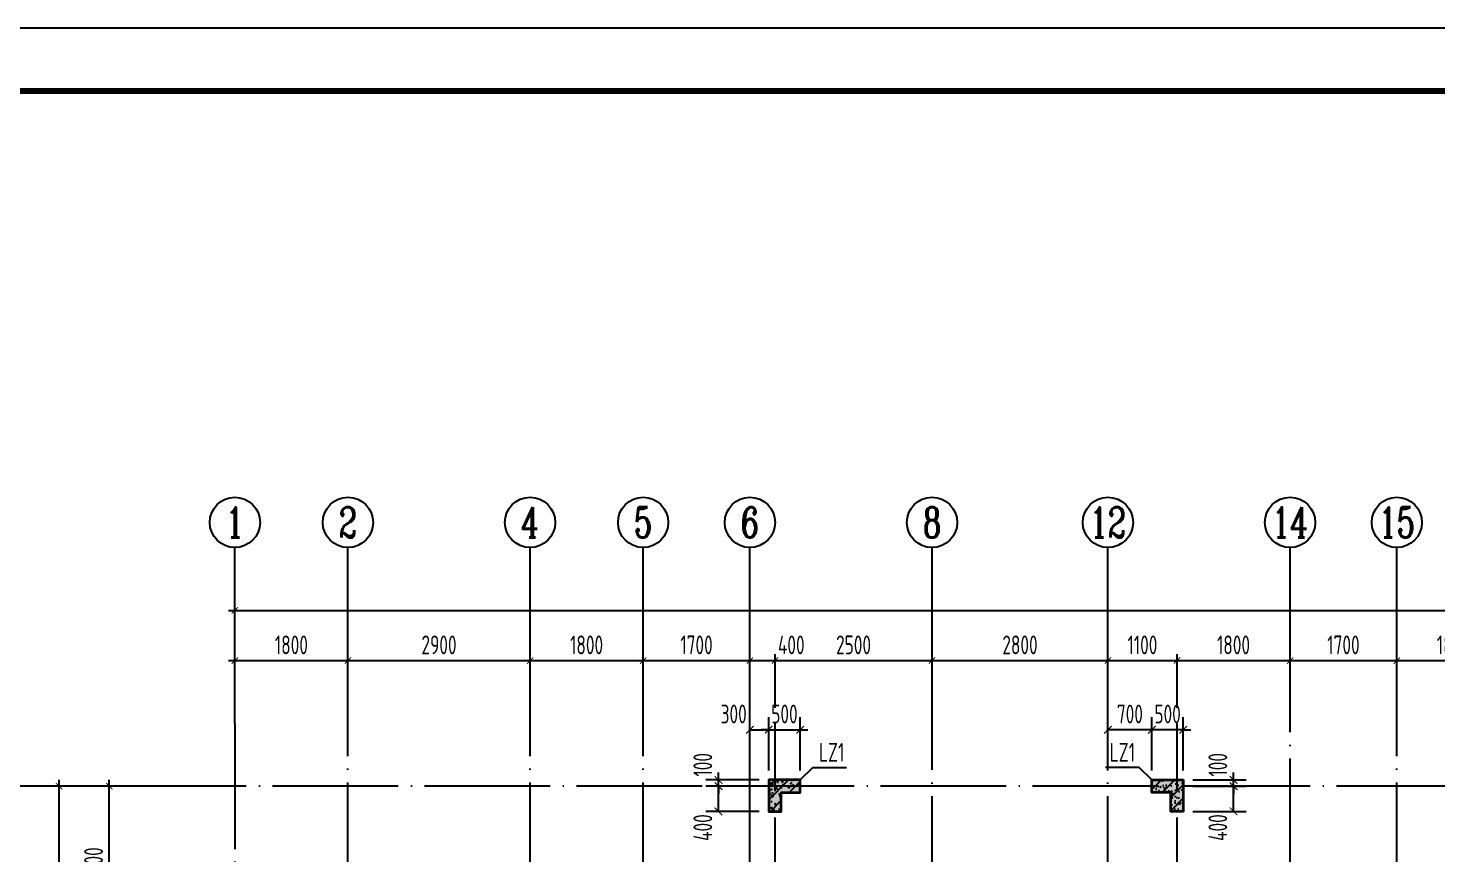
# Model space of a CAD drawing. Extents: x -1307975 to -76406, y -96289 to 379359.
# Drawn here: x -974486 to -952058, y 295174 to 308318 of the extents above; entities that cross this region are included whole.
import ezdxf
from ezdxf.enums import TextEntityAlignment as Align

# ---------------------------------------------------------------- set-up
doc = ezdxf.new("R2010")
doc.units = 0
doc.header["$LTSCALE"] = 1000
doc.linetypes.add('DOTE', pattern=[2.42, 2, -0.2, 0.02, -0.2])
doc.layers.get('0').update_dxf_attribs({"linetype": 'CONTINUOUS'})
doc.layers.get('DEFPOINTS').update_dxf_attribs({"linetype": 'CONTINUOUS'})
for name, color, linetype in [('-TK', 7, 'CONTINUOUS'), ('A-AXIS', 1, 'CONTINUOUS'), ('A-DOTE', 10, 'DOTE'), ('AXIS_NUM', 7, 'CONTINUOUS'), ('COLU_DE_TEXT', 7, 'CONTINUOUS'), ('LABEL', 1, 'CONTINUOUS'), ('S-Q墙标注', 3, 'CONTINUOUS'), ('S-X详图填充', 252, 'CONTINUOUS'), ('S-X详图实线', 4, 'CONTINUOUS'), ('S-Y一般标注', 3, 'CONTINUOUS'), ('S-Z柱填充', 252, 'CONTINUOUS'), ('S-Z柱实线', 6, 'CONTINUOUS')]:
    doc.layers.add(name, color=color, linetype=linetype)
doc.styles.add('TSSD_Axis', font='complex.shx', dxfattribs={"width": 0.7, "bigfont": 'hztxt.shx'})
doc.styles.add('TSSD_DIMENSION', font='Tssdeng.shx', dxfattribs={"width": 0.7, "bigfont": 'tssdchn.shx'})
doc.styles.add('TSSD_REIN', font='tssdeng.shx', dxfattribs={"width": 0.7, "height": 300, "bigfont": 'tssdchn.shx'})
doc.styles.add('结构文字', font='zstxt.shx', dxfattribs={"width": 0.7, "bigfont": 'zshz.shx'})
doc.dimstyles.new('STRUCK', dxfattribs={"dimtxt": 400, "dimasz": 121, "dimexe": 200, "dimexo": 150, "dimgap": 115, "dimtad": 1, "dimdec": 0, "dimdsep": 46, "dimtxsty": '结构文字', "dimblk": 'ARCHTICK', "dimcen": 400, "dimclrd": 3, "dimclre": 3, "dimclrt": 7, "dimadec": 0, "dimazin": 0, "dimtfac": 1, "dimtdec": 0, "dimtix": 1, "dimtmove": 2, "dimatfit": 3, "dimldrblk": '_DIMX', "dimfxl": 1, "dimtolj": 1, "dimtzin": 0, "dimarcsym": 0})
doc.dimstyles.new('TSSD_100_100', dxfattribs={"dimtxt": 300, "dimasz": 100, "dimexe": 100, "dimexo": 250, "dimgap": 100, "dimtad": 1, "dimdec": 0, "dimzin": 0, "dimdsep": 46, "dimtxsty": 'TSSD_DIMENSION', "dimblk": 'ARCHTICK', "dimcen": 0, "dimdle": 100, "dimclrt": 7, "dimadec": 0, "dimazin": 0, "dimtfac": 1, "dimtdec": 0, "dimtix": 1, "dimtmove": 2, "dimatfit": 3, "dimldrblk": 'ARCHTICK', "dimfxl": 1, "dimtolj": 1, "dimtzin": 0, "dimarcsym": 0})
pattern_1 = [(50, (-985471.9, 140464.72), (215.17805, -18.82564), [22.5, -247.5]), (355, (-985471.9, 140464.72), (-41.6254, 225.65764), [18, -198]), (100.4514, (-985453.97, 140463.15), (173.55281, 206.83186), [19.12206, -210.34263]), (46.1842, (-985471.9, 140524.72), (320.1723, -49.6557), [33.75, -371.25]), (96.6356, (-985445.22, 140520.58), (280.3988, 292.23536), [28.6831, -315.5139]), (351.1842, (-985471.9, 140524.72), (280.3986, 292.2356), [27, -297]), (21, (-985441.9, 140509.72), (179.07212, -120.78567), [22.5, -247.5]), (326, (-985441.9, 140509.72), (72.9946, 217.545), [18, -198]), (71.4514, (-985426.97, 140499.66), (252.0668, 96.75915), [19.12206, -210.34263]), (37.5, (-985471.9, 140464.72), (3.647957, 99.868156), [0, -195.6, 0, -201, 0, -198.75]), (7.5, (-985471.9, 140464.72), (78.92086, 118.32351), [0, -114.6, 0, -191.1, 0, -75.75]), (327.5, (-985538.8, 140464.72), (160.14673, -6.76646), [0, -75, 0, -234, 0, -310.5]), (317.5, (-985568.8, 140464.72), (174.95585, 30.0315), [0, -97.5, 0, -155.4, 0, -220.5]), (45, (-985471.9, 140464.72), (-106.06602, 106.06602), [])]

# ---------------------------------------------------------------- blocks, each defined once
blk = doc.blocks.new('ts_axno')
at = {"color": 0, "linetype": 'ByBlock', "lineweight": -2}
blk.add_circle((0, 0), 0.5, dxfattribs=at)
at = {"color": 0, "linetype": 'ByBlock', "lineweight": -2, "style": 'TSSD_Axis', "width": 0.7}
blk.add_attdef('A', text='', height=0.6, dxfattribs=at).set_placement((0, 0), align=Align.MIDDLE_CENTER)
blk = doc.blocks.new('_ArchTick')
at = {"color": 0, "linetype": 'ByBlock', "const_width": 0.15}
blk.add_lwpolyline([(-0.5, -0.5), (0.5, 0.5)], dxfattribs=at)
blk = doc.blocks.new('*D190')
at = {"layer": 'DEFPOINTS', "color": 0, "transparency": 16777216}
for p in [(6400, 22100), (4600, 21100), (6400, 21100)]:
    blk.add_point(p, dxfattribs=at)
at = {"layer": 'S-Y一般标注', "color": 0, "lineweight": -2, "transparency": 16777216}
for p, q in [((4500, 22100), (6500, 22100)), ((4600, 21350), (4600, 22200)), ((6400, 21350), (6400, 22200))]:
    blk.add_line(p, q, dxfattribs=at)
at = {"layer": 'S-Y一般标注', "color": 0, "lineweight": -2, "transparency": 16777216, "xscale": 100, "yscale": 100, "zscale": 100, "rotation": 180}
blk.add_blockref('_ArchTick', (4600, 22100), dxfattribs=at)
at = {"layer": 'S-Y一般标注', "color": 0, "lineweight": -2, "transparency": 16777216, "xscale": 100, "yscale": 100, "zscale": 100}
blk.add_blockref('_ArchTick', (6400, 22100), dxfattribs=at)
at = {"layer": 'S-Y一般标注', "color": 7, "transparency": 16777216, "insert": (5500, 22350), "char_height": 300, "attachment_point": 5, "style": 'TSSD_DIMENSION'}
blk.add_mtext('\\A1;1800', dxfattribs=at)
blk = doc.blocks.new('*D191')
at = {"layer": 'DEFPOINTS', "color": 0, "transparency": 16777216}
for p in [(9300, 22100), (6400, 21100), (9300, 21100)]:
    blk.add_point(p, dxfattribs=at)
at = {"layer": 'S-Y一般标注', "color": 0, "lineweight": -2, "transparency": 16777216}
for p, q in [((6300, 22100), (9400, 22100)), ((6400, 21350), (6400, 22200)), ((9300, 21350), (9300, 22200))]:
    blk.add_line(p, q, dxfattribs=at)
at = {"layer": 'S-Y一般标注', "color": 0, "lineweight": -2, "transparency": 16777216, "xscale": 100, "yscale": 100, "zscale": 100, "rotation": 180}
blk.add_blockref('_ArchTick', (6400, 22100), dxfattribs=at)
at = {"layer": 'S-Y一般标注', "color": 0, "lineweight": -2, "transparency": 16777216, "xscale": 100, "yscale": 100, "zscale": 100}
blk.add_blockref('_ArchTick', (9300, 22100), dxfattribs=at)
at = {"layer": 'S-Y一般标注', "color": 7, "transparency": 16777216, "insert": (7850, 22350), "char_height": 300, "attachment_point": 5, "style": 'TSSD_DIMENSION'}
blk.add_mtext('\\A1;2900', dxfattribs=at)
blk = doc.blocks.new('*D192')
at = {"layer": 'DEFPOINTS', "color": 0, "transparency": 16777216}
for p in [(11100, 22100), (9300, 21100), (11100, 21100)]:
    blk.add_point(p, dxfattribs=at)
at = {"layer": 'S-Y一般标注', "color": 0, "lineweight": -2, "transparency": 16777216}
for p, q in [((9200, 22100), (11200, 22100)), ((9300, 21350), (9300, 22200)), ((11100, 21350), (11100, 22200))]:
    blk.add_line(p, q, dxfattribs=at)
at = {"layer": 'S-Y一般标注', "color": 0, "lineweight": -2, "transparency": 16777216, "xscale": 100, "yscale": 100, "zscale": 100, "rotation": 180}
blk.add_blockref('_ArchTick', (9300, 22100), dxfattribs=at)
at = {"layer": 'S-Y一般标注', "color": 0, "lineweight": -2, "transparency": 16777216, "xscale": 100, "yscale": 100, "zscale": 100}
blk.add_blockref('_ArchTick', (11100, 22100), dxfattribs=at)
at = {"layer": 'S-Y一般标注', "color": 7, "transparency": 16777216, "insert": (10200, 22350), "char_height": 300, "attachment_point": 5, "style": 'TSSD_DIMENSION'}
blk.add_mtext('\\A1;1800', dxfattribs=at)
blk = doc.blocks.new('*D193')
at = {"layer": 'DEFPOINTS', "color": 0, "transparency": 16777216}
for p in [(12800, 22100), (11100, 21100), (12800, 21100)]:
    blk.add_point(p, dxfattribs=at)
at = {"layer": 'S-Y一般标注', "color": 0, "lineweight": -2, "transparency": 16777216}
for p, q in [((11000, 22100), (12900, 22100)), ((11100, 21350), (11100, 22200)), ((12800, 21350), (12800, 22200))]:
    blk.add_line(p, q, dxfattribs=at)
at = {"layer": 'S-Y一般标注', "color": 0, "lineweight": -2, "transparency": 16777216, "xscale": 100, "yscale": 100, "zscale": 100, "rotation": 180}
blk.add_blockref('_ArchTick', (11100, 22100), dxfattribs=at)
at = {"layer": 'S-Y一般标注', "color": 0, "lineweight": -2, "transparency": 16777216, "xscale": 100, "yscale": 100, "zscale": 100}
blk.add_blockref('_ArchTick', (12800, 22100), dxfattribs=at)
at = {"layer": 'S-Y一般标注', "color": 7, "transparency": 16777216, "insert": (11950, 22350), "char_height": 300, "attachment_point": 5, "style": 'TSSD_DIMENSION'}
blk.add_mtext('\\A1;1700', dxfattribs=at)
blk = doc.blocks.new('*D194')
at = {"layer": 'DEFPOINTS', "color": 0, "transparency": 16777216}
for p in [(13200, 22100), (12800, 21100), (13200, 21100)]:
    blk.add_point(p, dxfattribs=at)
at = {"layer": 'S-Y一般标注', "color": 0, "lineweight": -2, "transparency": 16777216}
for p, q in [((12700, 22100), (13300, 22100)), ((12800, 21350), (12800, 22200)), ((13200, 21350), (13200, 22200))]:
    blk.add_line(p, q, dxfattribs=at)
at = {"layer": 'S-Y一般标注', "color": 0, "lineweight": -2, "transparency": 16777216, "xscale": 100, "yscale": 100, "zscale": 100, "rotation": 180}
blk.add_blockref('_ArchTick', (12800, 22100), dxfattribs=at)
at = {"layer": 'S-Y一般标注', "color": 0, "lineweight": -2, "transparency": 16777216, "xscale": 100, "yscale": 100, "zscale": 100}
blk.add_blockref('_ArchTick', (13200, 22100), dxfattribs=at)
at = {"layer": 'S-Y一般标注', "color": 7, "transparency": 16777216, "insert": (13458, 22350), "char_height": 300, "attachment_point": 5, "style": 'TSSD_DIMENSION'}
blk.add_mtext('\\A1;400', dxfattribs=at)
blk = doc.blocks.new('*D195')
at = {"layer": 'DEFPOINTS', "color": 0, "transparency": 16777216}
for p in [(18500, 22100), (15700, 21100), (18500, 21100)]:
    blk.add_point(p, dxfattribs=at)
at = {"layer": 'S-Y一般标注', "color": 0, "lineweight": -2, "transparency": 16777216}
for p, q in [((15600, 22100), (18600, 22100)), ((15700, 21350), (15700, 22200)), ((18500, 21350), (18500, 22200))]:
    blk.add_line(p, q, dxfattribs=at)
at = {"layer": 'S-Y一般标注', "color": 0, "lineweight": -2, "transparency": 16777216, "xscale": 100, "yscale": 100, "zscale": 100, "rotation": 180}
blk.add_blockref('_ArchTick', (15700, 22100), dxfattribs=at)
at = {"layer": 'S-Y一般标注', "color": 0, "lineweight": -2, "transparency": 16777216, "xscale": 100, "yscale": 100, "zscale": 100}
blk.add_blockref('_ArchTick', (18500, 22100), dxfattribs=at)
at = {"layer": 'S-Y一般标注', "color": 7, "transparency": 16777216, "insert": (17100, 22350), "char_height": 300, "attachment_point": 5, "style": 'TSSD_DIMENSION'}
blk.add_mtext('\\A1;2800', dxfattribs=at)
blk = doc.blocks.new('*D196')
at = {"layer": 'DEFPOINTS', "color": 0, "transparency": 16777216}
for p in [(19600, 22100), (18500, 21100), (19600, 21100)]:
    blk.add_point(p, dxfattribs=at)
at = {"layer": 'S-Y一般标注', "color": 0, "lineweight": -2, "transparency": 16777216}
for p, q in [((18400, 22100), (19700, 22100)), ((18500, 21350), (18500, 22200)), ((19600, 21350), (19600, 22200))]:
    blk.add_line(p, q, dxfattribs=at)
at = {"layer": 'S-Y一般标注', "color": 0, "lineweight": -2, "transparency": 16777216, "xscale": 100, "yscale": 100, "zscale": 100, "rotation": 180}
blk.add_blockref('_ArchTick', (18500, 22100), dxfattribs=at)
at = {"layer": 'S-Y一般标注', "color": 0, "lineweight": -2, "transparency": 16777216, "xscale": 100, "yscale": 100, "zscale": 100}
blk.add_blockref('_ArchTick', (19600, 22100), dxfattribs=at)
at = {"layer": 'S-Y一般标注', "color": 7, "transparency": 16777216, "insert": (19050, 22350), "char_height": 300, "attachment_point": 5, "style": 'TSSD_DIMENSION'}
blk.add_mtext('\\A1;1100', dxfattribs=at)
blk = doc.blocks.new('*D197')
at = {"layer": 'DEFPOINTS', "color": 0, "transparency": 16777216}
for p in [(23100, 22100), (21400, 21100), (23100, 21100)]:
    blk.add_point(p, dxfattribs=at)
at = {"layer": 'S-Y一般标注', "color": 0, "lineweight": -2, "transparency": 16777216}
for p, q in [((21300, 22100), (23200, 22100)), ((21400, 21350), (21400, 22200)), ((23100, 21350), (23100, 22200))]:
    blk.add_line(p, q, dxfattribs=at)
at = {"layer": 'S-Y一般标注', "color": 0, "lineweight": -2, "transparency": 16777216, "xscale": 100, "yscale": 100, "zscale": 100, "rotation": 180}
blk.add_blockref('_ArchTick', (21400, 22100), dxfattribs=at)
at = {"layer": 'S-Y一般标注', "color": 0, "lineweight": -2, "transparency": 16777216, "xscale": 100, "yscale": 100, "zscale": 100}
blk.add_blockref('_ArchTick', (23100, 22100), dxfattribs=at)
at = {"layer": 'S-Y一般标注', "color": 7, "transparency": 16777216, "insert": (22250, 22350), "char_height": 300, "attachment_point": 5, "style": 'TSSD_DIMENSION'}
blk.add_mtext('\\A1;1700', dxfattribs=at)
blk = doc.blocks.new('*D198')
at = {"layer": 'DEFPOINTS', "color": 0, "transparency": 16777216}
for p in [(24900, 22100), (23100, 21100), (24900, 21100)]:
    blk.add_point(p, dxfattribs=at)
at = {"layer": 'S-Y一般标注', "color": 0, "lineweight": -2, "transparency": 16777216}
for p, q in [((23000, 22100), (25000, 22100)), ((23100, 21350), (23100, 22200)), ((24900, 21350), (24900, 22200))]:
    blk.add_line(p, q, dxfattribs=at)
at = {"layer": 'S-Y一般标注', "color": 0, "lineweight": -2, "transparency": 16777216, "xscale": 100, "yscale": 100, "zscale": 100, "rotation": 180}
blk.add_blockref('_ArchTick', (23100, 22100), dxfattribs=at)
at = {"layer": 'S-Y一般标注', "color": 0, "lineweight": -2, "transparency": 16777216, "xscale": 100, "yscale": 100, "zscale": 100}
blk.add_blockref('_ArchTick', (24900, 22100), dxfattribs=at)
at = {"layer": 'S-Y一般标注', "color": 7, "transparency": 16777216, "insert": (24000, 22350), "char_height": 300, "attachment_point": 5, "style": 'TSSD_DIMENSION'}
blk.add_mtext('\\A1;1800', dxfattribs=at)
blk = doc.blocks.new('*D212')
at = {"layer": 'DEFPOINTS', "color": 0, "transparency": 16777216}
for p in [(54600, 22900), (4600, 21100), (54600, 21100)]:
    blk.add_point(p, dxfattribs=at)
at = {"layer": 'S-Y一般标注', "color": 0, "lineweight": -2, "transparency": 16777216}
for p, q in [((4500, 22900), (54700, 22900)), ((4600, 21350), (4600, 23000)), ((54600, 21350), (54600, 23000))]:
    blk.add_line(p, q, dxfattribs=at)
at = {"layer": 'S-Y一般标注', "color": 0, "lineweight": -2, "transparency": 16777216, "xscale": 100, "yscale": 100, "zscale": 100, "rotation": 180}
blk.add_blockref('_ArchTick', (4600, 22900), dxfattribs=at)
at = {"layer": 'S-Y一般标注', "color": 0, "lineweight": -2, "transparency": 16777216, "xscale": 100, "yscale": 100, "zscale": 100}
blk.add_blockref('_ArchTick', (54600, 22900), dxfattribs=at)
at = {"layer": 'S-Y一般标注', "color": 7, "transparency": 16777216, "insert": (29600, 23150), "char_height": 300, "attachment_point": 5, "style": 'TSSD_DIMENSION'}
blk.add_mtext('\\A1;50000', dxfattribs=at)
blk = doc.blocks.new('*D219')
at = {"layer": 'DEFPOINTS', "color": 0, "transparency": 16777216}
for p in [(1800, 20100), (3600, 20100), (3600, 4600)]:
    blk.add_point(p, dxfattribs=at)
at = {"layer": 'S-Y一般标注', "color": 0, "lineweight": -2, "transparency": 16777216}
for p, q in [((1800, 4500), (1800, 20200)), ((3350, 20100), (1700, 20100)), ((3350, 4600), (1700, 4600))]:
    blk.add_line(p, q, dxfattribs=at)
at = {"layer": 'S-Y一般标注', "color": 0, "lineweight": -2, "transparency": 16777216, "xscale": 100, "yscale": 100, "zscale": 100}
for p, rotation in [((1800, 20100), 90), ((1800, 4600), 270)]:
    blk.add_blockref('_ArchTick', p, dxfattribs=dict(at, rotation=rotation))
at = {"layer": 'S-Y一般标注', "color": 7, "transparency": 16777216, "insert": (1550, 12350), "char_height": 300, "attachment_point": 5, "rotation": 90, "style": 'TSSD_DIMENSION'}
blk.add_mtext('\\A1;15500', dxfattribs=at)
blk = doc.blocks.new('*D222')
at = {"layer": 'DEFPOINTS', "color": 0, "transparency": 16777216}
for p in [(2600, 20100), (3600, 20100), (3600, 17600)]:
    blk.add_point(p, dxfattribs=at)
at = {"layer": 'S-Y一般标注', "color": 0, "lineweight": -2, "transparency": 16777216}
for p, q in [((2600, 17500), (2600, 20200)), ((3350, 20100), (2500, 20100)), ((3350, 17600), (2500, 17600))]:
    blk.add_line(p, q, dxfattribs=at)
at = {"layer": 'S-Y一般标注', "color": 0, "lineweight": -2, "transparency": 16777216, "xscale": 100, "yscale": 100, "zscale": 100}
for p, rotation in [((2600, 20100), 90), ((2600, 17600), 270)]:
    blk.add_blockref('_ArchTick', p, dxfattribs=dict(at, rotation=rotation))
at = {"layer": 'S-Y一般标注', "color": 7, "transparency": 16777216, "insert": (2350, 18850), "char_height": 300, "attachment_point": 5, "rotation": 90, "style": 'TSSD_DIMENSION'}
blk.add_mtext('\\A1;2500', dxfattribs=at)
blk = doc.blocks.new('*D225')
at = {"layer": 'DEFPOINTS', "color": 0, "transparency": 16777216}
for p in [(15700, 22100), (13200, 21100), (15700, 21100)]:
    blk.add_point(p, dxfattribs=at)
at = {"layer": 'S-Y一般标注', "color": 0, "lineweight": -2, "transparency": 16777216}
for p, q in [((13100, 22100), (15800, 22100)), ((13200, 21350), (13200, 22200)), ((15700, 21350), (15700, 22200))]:
    blk.add_line(p, q, dxfattribs=at)
at = {"layer": 'S-Y一般标注', "color": 0, "lineweight": -2, "transparency": 16777216, "xscale": 100, "yscale": 100, "zscale": 100, "rotation": 180}
blk.add_blockref('_ArchTick', (13200, 22100), dxfattribs=at)
at = {"layer": 'S-Y一般标注', "color": 0, "lineweight": -2, "transparency": 16777216, "xscale": 100, "yscale": 100, "zscale": 100}
blk.add_blockref('_ArchTick', (15700, 22100), dxfattribs=at)
at = {"layer": 'S-Y一般标注', "color": 7, "transparency": 16777216, "insert": (14450, 22350), "char_height": 300, "attachment_point": 5, "style": 'TSSD_DIMENSION'}
blk.add_mtext('\\A1;2500', dxfattribs=at)
blk = doc.blocks.new('*D226')
at = {"layer": 'DEFPOINTS', "color": 0, "transparency": 16777216}
for p in [(21400, 22100), (19600, 21100), (21400, 21100)]:
    blk.add_point(p, dxfattribs=at)
at = {"layer": 'S-Y一般标注', "color": 0, "lineweight": -2, "transparency": 16777216}
for p, q in [((19500, 22100), (21500, 22100)), ((19600, 21350), (19600, 22200)), ((21400, 21350), (21400, 22200))]:
    blk.add_line(p, q, dxfattribs=at)
at = {"layer": 'S-Y一般标注', "color": 0, "lineweight": -2, "transparency": 16777216, "xscale": 100, "yscale": 100, "zscale": 100, "rotation": 180}
blk.add_blockref('_ArchTick', (19600, 22100), dxfattribs=at)
at = {"layer": 'S-Y一般标注', "color": 0, "lineweight": -2, "transparency": 16777216, "xscale": 100, "yscale": 100, "zscale": 100}
blk.add_blockref('_ArchTick', (21400, 22100), dxfattribs=at)
at = {"layer": 'S-Y一般标注', "color": 7, "transparency": 16777216, "insert": (20500, 22350), "char_height": 300, "attachment_point": 5, "style": 'TSSD_DIMENSION'}
blk.add_mtext('\\A1;1800', dxfattribs=at)
blk = doc.blocks.new('*D1703')
at = {"layer": 'DEFPOINTS', "color": 0, "transparency": 16777216}
for p in [(-963495, 296350), (-962695, 296350), (-962695, 296250)]:
    blk.add_point(p, dxfattribs=at)
at = {"layer": 'S-Q墙标注', "color": 3, "lineweight": -2, "transparency": 16777216}
for p, q in [((-962845, 296350), (-963695, 296350)), ((-963495, 296350), (-963495, 296471)), ((-963495, 296250), (-963495, 296350)), ((-962845, 296250), (-963695, 296250)), ((-963495, 296250), (-963495, 296129))]:
    blk.add_line(p, q, dxfattribs=at)
at = {"layer": 'S-Q墙标注', "color": 3, "lineweight": -2, "transparency": 16777216, "xscale": 121, "yscale": 121, "zscale": 121}
for p, rotation in [((-963495, 296350), 270), ((-963495, 296250), 90)]:
    blk.add_blockref('_ArchTick', p, dxfattribs=dict(at, rotation=rotation))
at = {"layer": 'S-Q墙标注', "color": 7, "transparency": 16777216, "insert": (-963745, 296592), "char_height": 300, "attachment_point": 5, "rotation": 90, "style": 'TSSD_REIN'}
blk.add_mtext('\\A1;100', dxfattribs=at)
blk = doc.blocks.new('_DIMX')
blk.add_line((-150, 0), (150, 0))
at = {"const_width": 50}
blk.add_lwpolyline([(-70, -70), (70, 70)], dxfattribs=at)
blk = doc.blocks.new('*D1704')
at = {"layer": 'DEFPOINTS', "color": 0, "transparency": 16777216}
for p in [(-963495, 296250), (-962695, 296250), (-962695, 295850)]:
    blk.add_point(p, dxfattribs=at)
at = {"layer": 'S-Q墙标注', "color": 3, "lineweight": -2, "transparency": 16777216}
for p, q in [((-962845, 296250), (-963695, 296250)), ((-963495, 295850), (-963495, 296250)), ((-962845, 295850), (-963695, 295850))]:
    blk.add_line(p, q, dxfattribs=at)
at = {"layer": 'S-Q墙标注', "color": 3, "lineweight": -2, "transparency": 16777216, "xscale": 121, "yscale": 121, "zscale": 121}
for p, rotation in [((-963495, 296250), 90), ((-963495, 295850), 270)]:
    blk.add_blockref('_ArchTick', p, dxfattribs=dict(at, rotation=rotation))
at = {"layer": 'S-Q墙标注', "color": 7, "transparency": 16777216, "insert": (-963745, 295592), "char_height": 300, "attachment_point": 5, "rotation": 90, "style": 'TSSD_REIN'}
blk.add_mtext('\\A1;400', dxfattribs=at)
blk = doc.blocks.new('*D1708')
at = {"layer": 'DEFPOINTS', "color": 0, "transparency": 16777216}
for p in [(-962195, 297150), (-962695, 296350), (-962195, 296350)]:
    blk.add_point(p, dxfattribs=at)
at = {"layer": 'S-Q墙标注', "color": 3, "lineweight": -2, "transparency": 16777216}
for p, q in [((-962695, 296500), (-962695, 297350)), ((-962195, 296500), (-962195, 297350)), ((-962695, 297150), (-962816, 297150)), ((-962695, 297150), (-962195, 297150)), ((-962195, 297150), (-962074, 297150))]:
    blk.add_line(p, q, dxfattribs=at)
at = {"layer": 'S-Q墙标注', "color": 3, "lineweight": -2, "transparency": 16777216, "xscale": 121, "yscale": 121, "zscale": 121}
blk.add_blockref('_ArchTick', (-962695, 297150), dxfattribs=at)
at = {"layer": 'S-Q墙标注', "color": 3, "lineweight": -2, "transparency": 16777216, "xscale": 121, "yscale": 121, "zscale": 121, "rotation": 180}
blk.add_blockref('_ArchTick', (-962195, 297150), dxfattribs=at)
at = {"layer": 'S-Q墙标注', "color": 7, "transparency": 16777216, "insert": (-962445, 297400), "char_height": 300, "attachment_point": 5, "style": 'TSSD_REIN'}
blk.add_mtext('\\A1;500', dxfattribs=at)
blk = doc.blocks.new('*D1709')
at = {"layer": 'DEFPOINTS', "color": 0, "transparency": 16777216}
for p in [(-962695, 297150), (-962995, 296350), (-962695, 296350)]:
    blk.add_point(p, dxfattribs=at)
at = {"layer": 'S-Q墙标注', "color": 3, "lineweight": -2, "transparency": 16777216}
for p, q in [((-962995, 296500), (-962995, 297350)), ((-962695, 296500), (-962695, 297350)), ((-962995, 297150), (-962695, 297150))]:
    blk.add_line(p, q, dxfattribs=at)
at = {"layer": 'S-Q墙标注', "color": 3, "lineweight": -2, "transparency": 16777216, "xscale": 121, "yscale": 121, "zscale": 121, "rotation": 180}
blk.add_blockref('_ArchTick', (-962995, 297150), dxfattribs=at)
at = {"layer": 'S-Q墙标注', "color": 3, "lineweight": -2, "transparency": 16777216, "xscale": 121, "yscale": 121, "zscale": 121}
blk.add_blockref('_ArchTick', (-962695, 297150), dxfattribs=at)
at = {"layer": 'S-Q墙标注', "color": 7, "transparency": 16777216, "insert": (-963253, 297400), "char_height": 300, "attachment_point": 5, "style": 'TSSD_REIN'}
blk.add_mtext('\\A1;300', dxfattribs=at)
blk = doc.blocks.new('*D1711')
at = {"layer": 'DEFPOINTS', "color": 0, "transparency": 16777216}
for p in [(-956095, 296350), (-955295, 296350), (-956095, 296250)]:
    blk.add_point(p, dxfattribs=at)
at = {"layer": 'S-Q墙标注', "color": 3, "lineweight": -2, "transparency": 16777216}
for p, q in [((-955945, 296350), (-955095, 296350)), ((-955295, 296350), (-955295, 296471)), ((-955295, 296250), (-955295, 296350)), ((-955945, 296250), (-955095, 296250)), ((-955295, 296250), (-955295, 296129))]:
    blk.add_line(p, q, dxfattribs=at)
at = {"layer": 'S-Q墙标注', "color": 3, "lineweight": -2, "transparency": 16777216, "xscale": 121, "yscale": 121, "zscale": 121}
for p, rotation in [((-955295, 296350), 270), ((-955295, 296250), 90)]:
    blk.add_blockref('_ArchTick', p, dxfattribs=dict(at, rotation=rotation))
at = {"layer": 'S-Q墙标注', "color": 7, "transparency": 16777216, "insert": (-955545, 296592), "char_height": 300, "attachment_point": 5, "rotation": 90, "style": 'TSSD_REIN'}
blk.add_mtext('\\A1;100', dxfattribs=at)
blk = doc.blocks.new('*D1712')
at = {"layer": 'DEFPOINTS', "color": 0, "transparency": 16777216}
for p in [(-956095, 296250), (-955295, 296250), (-956095, 295850)]:
    blk.add_point(p, dxfattribs=at)
at = {"layer": 'S-Q墙标注', "color": 3, "lineweight": -2, "transparency": 16777216}
for p, q in [((-955945, 296250), (-955095, 296250)), ((-955295, 295850), (-955295, 296250)), ((-955945, 295850), (-955095, 295850))]:
    blk.add_line(p, q, dxfattribs=at)
at = {"layer": 'S-Q墙标注', "color": 3, "lineweight": -2, "transparency": 16777216, "xscale": 121, "yscale": 121, "zscale": 121}
for p, rotation in [((-955295, 296250), 90), ((-955295, 295850), 270)]:
    blk.add_blockref('_ArchTick', p, dxfattribs=dict(at, rotation=rotation))
at = {"layer": 'S-Q墙标注', "color": 7, "transparency": 16777216, "insert": (-955545, 295592), "char_height": 300, "attachment_point": 5, "rotation": 90, "style": 'TSSD_REIN'}
blk.add_mtext('\\A1;400', dxfattribs=at)
blk = doc.blocks.new('*D1715')
at = {"layer": 'DEFPOINTS', "color": 0, "transparency": 16777216}
for p in [(-956595, 297150), (-956595, 296350), (-956095, 296350)]:
    blk.add_point(p, dxfattribs=at)
at = {"layer": 'S-Q墙标注', "color": 3, "lineweight": -2, "transparency": 16777216}
for p, q in [((-956595, 296500), (-956595, 297350)), ((-956095, 296500), (-956095, 297350)), ((-956595, 297150), (-956716, 297150)), ((-956095, 297150), (-956595, 297150)), ((-956095, 297150), (-955974, 297150))]:
    blk.add_line(p, q, dxfattribs=at)
at = {"layer": 'S-Q墙标注', "color": 3, "lineweight": -2, "transparency": 16777216, "xscale": 121, "yscale": 121, "zscale": 121}
blk.add_blockref('_ArchTick', (-956595, 297150), dxfattribs=at)
at = {"layer": 'S-Q墙标注', "color": 3, "lineweight": -2, "transparency": 16777216, "xscale": 121, "yscale": 121, "zscale": 121, "rotation": 180}
blk.add_blockref('_ArchTick', (-956095, 297150), dxfattribs=at)
at = {"layer": 'S-Q墙标注', "color": 7, "transparency": 16777216, "insert": (-956345, 297400), "char_height": 300, "attachment_point": 5, "style": 'TSSD_REIN'}
blk.add_mtext('\\A1;500', dxfattribs=at)
blk = doc.blocks.new('*D1717')
at = {"layer": 'DEFPOINTS', "color": 0, "transparency": 16777216}
for p in [(-957295, 297150), (-957295, 296350), (-956595, 296350)]:
    blk.add_point(p, dxfattribs=at)
at = {"layer": 'S-Q墙标注', "color": 3, "lineweight": -2, "transparency": 16777216}
for p, q in [((-957295, 296500), (-957295, 297350)), ((-956595, 296500), (-956595, 297350)), ((-956595, 297150), (-957295, 297150))]:
    blk.add_line(p, q, dxfattribs=at)
at = {"layer": 'S-Q墙标注', "color": 3, "lineweight": -2, "transparency": 16777216, "xscale": 121, "yscale": 121, "zscale": 121, "rotation": 180}
blk.add_blockref('_ArchTick', (-957295, 297150), dxfattribs=at)
at = {"layer": 'S-Q墙标注', "color": 3, "lineweight": -2, "transparency": 16777216, "xscale": 121, "yscale": 121, "zscale": 121}
blk.add_blockref('_ArchTick', (-956595, 297150), dxfattribs=at)
at = {"layer": 'S-Q墙标注', "color": 7, "transparency": 16777216, "insert": (-956945, 297400), "char_height": 300, "attachment_point": 5, "style": 'TSSD_REIN'}
blk.add_mtext('\\A1;700', dxfattribs=at)
blk = doc.blocks.new('A1')
blk.add_lwpolyline([(0, 59400), (0, 0), (84100, 0), (84100, 59400)], close=True)
at = {"const_width": 100}
blk.add_lwpolyline([(2500, 58400), (2500, 1000), (83100, 1000), (83100, 58400)], close=True, dxfattribs=at)
blk = doc.blocks.new('20210726.16350016')
at = {"layer": 'A-AXIS'}
for p, q in [((4600, 21100), (4600, 23900)), ((6400, 21100), (6400, 23900)), ((9300, 21100), (9300, 23900)), ((11100, 21100), (11100, 23900)), ((12800, 21100), (12800, 23900)), ((15700, 21100), (15700, 23900)), ((18500, 21100), (18500, 23900)), ((21400, 21100), (21400, 23900)), ((23100, 21100), (23100, 23900)), ((3600, 20100), (800, 20100))]:
    blk.add_line(p, q, dxfattribs=at)
at = {"layer": 'A-DOTE'}
for p, q in [((4600, 21100), (4600, 3600)), ((6400, 10900), (6400, 21100)), ((9300, 10900), (9300, 21100)), ((11100, 10900), (11100, 21100)), ((12800, 13700), (12800, 21100)), ((13200, 17600), (13200, 21100)), ((15700, 13100.3), (15700, 21100)), ((18500, 13100.3), (18500, 21100)), ((19600, 17600), (19600, 21100)), ((21400, 13700), (21400, 21100)), ((23100, 10900), (23100, 21100)), ((55600, 20100), (3600, 20100))]:
    blk.add_line(p, q, dxfattribs=at)
at = {"layer": 'A-AXIS'}
ref = blk.add_blockref('ts_axno', (4600, 24300), dxfattribs=dict(at, xscale=800, yscale=800, zscale=800))
ref.add_attrib('1', '1', dxfattribs={"layer": 'AXIS_NUM', "height": 480, "style": 'TSSD_Axis', "width": 0.7}).set_placement((4600, 24300), align=Align.MIDDLE_CENTER)
ref = blk.add_blockref('ts_axno', (6400, 24300), dxfattribs=dict(at, xscale=800, yscale=800, zscale=800))
ref.add_attrib('2', '2', dxfattribs={"layer": 'AXIS_NUM', "height": 480, "style": 'TSSD_Axis', "width": 0.7}).set_placement((6400, 24300), align=Align.MIDDLE_CENTER)
ref = blk.add_blockref('ts_axno', (9300, 24300), dxfattribs=dict(at, xscale=800, yscale=800, zscale=800))
ref.add_attrib('3', '4', dxfattribs={"layer": 'AXIS_NUM', "height": 480, "style": 'TSSD_Axis', "width": 0.7}).set_placement((9300, 24300), align=Align.MIDDLE_CENTER)
ref = blk.add_blockref('ts_axno', (11100, 24300), dxfattribs=dict(at, xscale=800, yscale=800, zscale=800))
ref.add_attrib('4', '5', dxfattribs={"layer": 'AXIS_NUM', "height": 480, "style": 'TSSD_Axis', "width": 0.7}).set_placement((11100, 24300), align=Align.MIDDLE_CENTER)
ref = blk.add_blockref('ts_axno', (12800, 24300), dxfattribs=dict(at, xscale=800, yscale=800, zscale=800))
ref.add_attrib('5', '6', dxfattribs={"layer": 'AXIS_NUM', "height": 480, "style": 'TSSD_Axis', "width": 0.7}).set_placement((12800, 24300), align=Align.MIDDLE_CENTER)
ref = blk.add_blockref('ts_axno', (15700, 24300), dxfattribs=dict(at, xscale=800, yscale=800, zscale=800))
ref.add_attrib('6', '8', dxfattribs={"layer": 'AXIS_NUM', "height": 480, "style": 'TSSD_Axis', "width": 0.7}).set_placement((15700, 24300), align=Align.MIDDLE_CENTER)
ref = blk.add_blockref('ts_axno', (18500, 24300), dxfattribs=dict(at, xscale=800, yscale=800, zscale=800))
ref.add_attrib('7', '12', dxfattribs={"layer": 'AXIS_NUM', "height": 480, "style": 'TSSD_Axis', "width": 0.7}).set_placement((18500, 24300), align=Align.MIDDLE_CENTER)
ref = blk.add_blockref('ts_axno', (21400, 24300), dxfattribs=dict(at, xscale=800, yscale=800, zscale=800))
ref.add_attrib('8', '14', dxfattribs={"layer": 'AXIS_NUM', "height": 480, "style": 'TSSD_Axis', "width": 0.7}).set_placement((21400, 24300), align=Align.MIDDLE_CENTER)
ref = blk.add_blockref('ts_axno', (23100, 24300), dxfattribs=dict(at, xscale=800, yscale=800, zscale=800))
ref.add_attrib('9', '15', dxfattribs={"layer": 'AXIS_NUM', "height": 480, "style": 'TSSD_Axis', "width": 0.7}).set_placement((23100, 24300), align=Align.MIDDLE_CENTER)
at = {"layer": 'S-Y一般标注'}
for base, p1, p2, picture, middle in [((54600, 22900), (4600, 21100), (54600, 21100), '*D212', (29600, 23150)), ((6400, 22100), (4600, 21100), (6400, 21100), '*D190', (5500, 22350)), ((9300, 22100), (6400, 21100), (9300, 21100), '*D191', (7850, 22350)), ((11100, 22100), (9300, 21100), (11100, 21100), '*D192', (10200, 22350)), ((12800, 22100), (11100, 21100), (12800, 21100), '*D193', (11950, 22350)), ((15700, 22100), (13200, 21100), (15700, 21100), '*D225', (14450, 22350)), ((18500, 22100), (15700, 21100), (18500, 21100), '*D195', (17100, 22350)), ((19600, 22100), (18500, 21100), (19600, 21100), '*D196', (19050, 22350)), ((21400, 22100), (19600, 21100), (21400, 21100), '*D226', (20500, 22350)), ((23100, 22100), (21400, 21100), (23100, 21100), '*D197', (22250, 22350)), ((24900, 22100), (23100, 21100), (24900, 21100), '*D198', (24000, 22350))]:
    dim = blk.add_linear_dim(base=base, p1=p1, p2=p2, dimstyle='TSSD_100_100', dxfattribs=at)
    dim.commit()
    dim.dimension.update_dxf_attribs({"geometry": picture, "text_midpoint": middle})
dim = blk.add_linear_dim(base=(13200, 22100), p1=(12800, 21100), p2=(13200, 21100), dimstyle='TSSD_100_100', dxfattribs=at)
dim.commit()
dim.dimension.update_dxf_attribs({"geometry": '*D194', "text_midpoint": (13458.1, 22350), "dimtype": 160})
for base, p1, picture, middle in [((1800, 20100), (3600, 4600), '*D219', (1550, 12350)), ((2600, 20100), (3600, 17600), '*D222', (2350, 18850))]:
    dim = blk.add_linear_dim(base=base, p1=p1, p2=(3600, 20100), angle=90, dimstyle='TSSD_100_100', dxfattribs=at)
    dim.commit()
    dim.dimension.update_dxf_attribs({"geometry": picture, "text_midpoint": middle})

msp = doc.modelspace()

# ---------------------------------------------------------------- hatches: boundary and pattern name
at = {"layer": 'S-X详图填充'}
h = msp.add_hatch(color=256, dxfattribs=at)
h.dxf.hatch_style = 1
h.paths.add_polyline_path([(-962194.81, 296350.34), (-962694.81, 296350.34), (-962694.81, 295850.34), (-962494.81, 295850.34), (-962494.81, 296150.34), (-962194.81, 296150.34)])
h = msp.add_hatch(color=256, dxfattribs=at)
h.dxf.hatch_style = 1
h.paths.add_polyline_path([(-956594.83, 296350.33), (-956094.83, 296350.33), (-956094.83, 295850.33), (-956294.83, 295850.33), (-956294.83, 296150.33), (-956594.83, 296150.33)])
at = {"layer": 'S-Z柱填充'}
h = msp.add_hatch(dxfattribs=at)
h.set_pattern_fill('ARMORED', color=256, scale=30, style=0)
h.set_pattern_definition(pattern_1)
h.paths.add_polyline_path([(-962194.82, 296350.33), (-962694.82, 296350.33), (-962694.82, 295850.33), (-962494.82, 295850.33), (-962494.82, 296150.33), (-962194.82, 296150.33)])
h = msp.add_hatch(dxfattribs=at)
h.set_pattern_fill('ARMORED', color=256, scale=30, style=0)
h.set_pattern_definition(pattern_1)
h.paths.add_polyline_path([(-956594.84, 296350.33), (-956094.84, 296350.33), (-956094.84, 295850.33), (-956294.84, 295850.33), (-956294.84, 296150.33), (-956594.84, 296150.33)])

# ---------------------------------------------------------------- linework, layer by layer
at = {"layer": 'LABEL'}
for points in [[(-962194.82, 296350.33), (-961994.82, 296550.33), (-961455.88, 296550.33)], [(-956594.84, 296350.33), (-956794.84, 296550.33), (-957333.79, 296550.33)]]:
    msp.add_lwpolyline(points, dxfattribs=at)
at = {"layer": 'S-X详图实线'}
for points in [[(-962494.81, 295850.34), (-962494.81, 296150.34), (-962194.81, 296150.34), (-962194.81, 296350.34), (-962694.81, 296350.34), (-962694.81, 295850.34), (-962494.81, 295850.34)], [(-956294.83, 295850.34), (-956294.83, 296150.34), (-956594.83, 296150.34), (-956594.83, 296350.34), (-956094.83, 296350.34), (-956094.83, 295850.34), (-956294.83, 295850.34)]]:
    msp.add_lwpolyline(points, dxfattribs=at)
at = {"layer": 'S-Z柱实线', "lineweight": 35}
for points in [[(-962194.82, 296350.33), (-962694.82, 296350.33), (-962694.82, 295850.33), (-962494.82, 295850.33), (-962494.82, 296150.33), (-962194.82, 296150.33), (-962194.82, 296350.33)], [(-962194.81, 296350.34), (-962694.81, 296350.34), (-962694.81, 295850.34), (-962494.81, 295850.34), (-962494.81, 296150.34), (-962194.81, 296150.34), (-962194.81, 296350.34)], [(-956594.84, 296350.33), (-956094.84, 296350.33), (-956094.84, 295850.33), (-956294.84, 295850.33), (-956294.84, 296150.33), (-956594.84, 296150.33), (-956594.84, 296350.33)], [(-956594.83, 296350.33), (-956094.83, 296350.33), (-956094.83, 295850.33), (-956294.83, 295850.33), (-956294.83, 296150.33), (-956594.83, 296150.33), (-956594.83, 296350.33)]]:
    msp.add_lwpolyline(points, dxfattribs=at)

# ---------------------------------------------------------------- block references
at = {"layer": '-TK'}
msp.add_blockref('A1', (-985836.28, 248918.03), dxfattribs=at)
at = {"layer": 'A-DOTE'}
msp.add_blockref('20210726.16350016', (-975794.83, 276150.28), dxfattribs=at)

# ---------------------------------------------------------------- texts
at = {"layer": 'COLU_DE_TEXT', "style": 'TSSD_REIN', "width": 0.7}
for p in [(-961894.82, 296550.33), (-957266.38, 296550.33)]:
    msp.add_text('LZ1', height=300, dxfattribs=at).set_placement(p, align=Align.BOTTOM_LEFT)

# ---------------------------------------------------------------- dimensions: what is measured, and where the dimension line sits
at = {"layer": 'S-Q墙标注'}
dim = msp.add_linear_dim(base=(-962694.82, 297150.33), p1=(-962994.83, 296350.33), p2=(-962694.82, 296350.33), dimstyle='STRUCK', override={"dimtxt": 300, "dimgap": 100, "dimtxsty": 'TSSD_REIN'}, dxfattribs=at)
dim.commit()
dim.dimension.update_dxf_attribs({"geometry": '*D1709', "text_midpoint": (-963252.91, 297400.33), "dimtype": 160})
dim = msp.add_linear_dim(base=(-962194.82, 297150.33), p1=(-962694.82, 296350.33), p2=(-962194.82, 296350.33), dimstyle='STRUCK', override={"dimtxt": 300, "dimgap": 100, "dimtxsty": 'TSSD_REIN'}, dxfattribs=at)
dim.commit()
dim.dimension.update_dxf_attribs({"geometry": '*D1708', "text_midpoint": (-962444.82, 297400.33)})
for base, p1, p2, picture, middle in [((-957294.83, 297150.33), (-956594.84, 296350.33), (-957294.83, 296350.33), '*D1717', (-956944.84, 297400.33)), ((-956594.84, 297150.33), (-956094.84, 296350.33), (-956594.84, 296350.33), '*D1715', (-956344.84, 297400.33))]:
    dim = msp.add_linear_dim(base=base, p1=p1, p2=p2, angle=180, dimstyle='STRUCK', override={"dimtxt": 300, "dimgap": 100, "dimtxsty": 'TSSD_REIN'}, dxfattribs=at)
    dim.commit()
    dim.dimension.update_dxf_attribs({"geometry": picture, "text_midpoint": middle})
for base, p1, p2, picture, middle in [((-963494.82, 296350.33), (-962694.82, 296250.33), (-962694.82, 296350.33), '*D1703', (-963744.82, 296592.25)), ((-955294.84, 296350.33), (-956094.84, 296250.33), (-956094.84, 296350.33), '*D1711', (-955544.84, 296592.25)), ((-963494.82, 296250.33), (-962694.82, 295850.34), (-962694.82, 296250.33), '*D1704', (-963744.82, 295592.26)), ((-955294.84, 296250.33), (-956094.84, 295850.34), (-956094.84, 296250.33), '*D1712', (-955544.84, 295592.26))]:
    dim = msp.add_linear_dim(base=base, p1=p1, p2=p2, angle=90, dimstyle='STRUCK', override={"dimtxt": 300, "dimgap": 100, "dimtxsty": 'TSSD_REIN'}, dxfattribs=at)
    dim.commit()
    dim.dimension.update_dxf_attribs({"geometry": picture, "text_midpoint": middle, "dimtype": 160})

doc.saveas('drawing.dxf')
